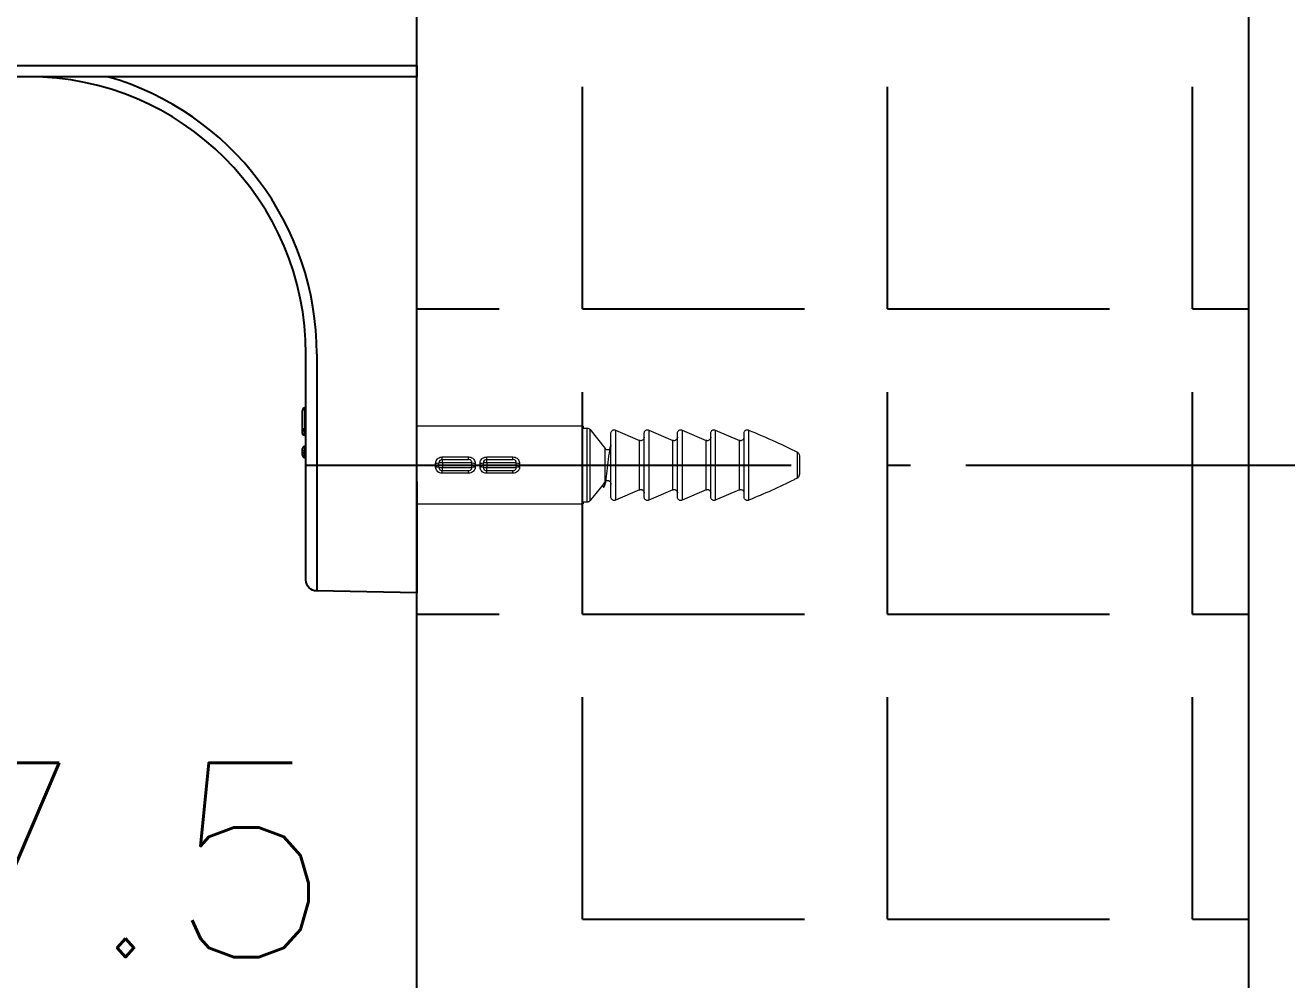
# Model space of a CAD drawing. Extents: x -3383 to -2963, y -4299 to -3705.
# Drawn here: x -3056.23 to -3033.48, y -4112.89 to -4095.69 of the extents above; entities that cross this region are included whole.
import ezdxf

# ---------------------------------------------------------------- set-up
doc = ezdxf.new("R2010")
doc.units = 0
doc.header["$LTSCALE"] = 7
doc.linetypes.add('CENTER', pattern=[2, 1.25, -0.25, 0.25, -0.25])
doc.layers.get('0').update_dxf_attribs({"color": 2, "linetype": 'CONTINUOUS'})
for name, color, linetype in [('6', 7, 'CONTINUOUS'), ('CL', 1, 'CENTER'), ('D', 2, 'CONTINUOUS'), ('DWG', 7, 'CONTINUOUS'), ('HT', 3, 'CONTINUOUS')]:
    doc.layers.add(name, color=color, linetype=linetype)
doc.styles.add('DD', font='romans', dxfattribs={"bigfont": 'GHS.shx'})

msp = doc.modelspace()

# ---------------------------------------------------------------- linework, layer by layer
at = {"color": 7, "linetype": 'Continuous', "lineweight": 15}
for p, q in [((-3046.170635, -4102.914814), (-3049.170635, -4102.914814)), ((-3046.170635, -4102.914814), (-3046.170635, -4102.947974)), ((-3046.170635, -4102.947974), (-3046.097579, -4102.947974)), ((-3046.097579, -4104.281656), (-3046.097579, -4102.947974)), ((-3046.052734, -4102.969146), (-3046.052734, -4104.260485)), ((-3046.052734, -4102.969146), (-3045.77548, -4103.314706)), ((-3045.670636, -4104.187929), (-3045.670636, -4103.041701)), ((-3045.588352, -4102.98261), (-3045.588352, -4104.247018)), ((-3045.588352, -4102.98261), (-3045.152919, -4103.170246)), ((-3045.152919, -4104.059383), (-3045.152919, -4103.170246)), ((-3045.070636, -4104.187929), (-3045.070636, -4103.041701)), ((-3044.988352, -4102.98261), (-3044.988352, -4104.247018)), ((-3044.988352, -4102.98261), (-3044.552919, -4103.170246)), ((-3044.552919, -4104.059383), (-3044.552919, -4103.170246)), ((-3044.470635, -4104.187929), (-3044.470635, -4103.041701)), ((-3044.388352, -4102.98261), (-3044.388352, -4104.247018)), ((-3044.388352, -4102.98261), (-3043.952919, -4103.170246)), ((-3043.952919, -4104.059383), (-3043.952919, -4103.170246)), ((-3043.870635, -4104.187929), (-3043.870635, -4103.041701)), ((-3043.788352, -4102.98261), (-3043.788352, -4104.247018)), ((-3043.788352, -4102.98261), (-3043.352918, -4103.170246)), ((-3043.352918, -4104.059383), (-3043.352918, -4103.170246)), ((-3043.270635, -4104.187929), (-3043.270635, -4103.041701)), ((-3043.188353, -4102.98261), (-3043.188353, -4104.247018)), ((-3045.77548, -4103.914924), (-3045.77548, -4103.314706)), ((-3045.671266, -4103.251412), (-3045.692377, -4103.321798)), ((-3042.308353, -4103.847103), (-3042.308353, -4103.382528)), ((-3048.830636, -4103.651657), (-3048.830636, -4103.577973)), ((-3048.707464, -4103.574815), (-3048.770636, -4103.574815)), ((-3048.770636, -4103.654815), (-3048.770636, -4103.574815)), ((-3048.770636, -4103.654815), (-3048.707464, -4103.654815)), ((-3048.710635, -4103.514816), (-3048.710635, -4103.467446)), ((-3048.710635, -4103.467446), (-3048.240782, -4103.467446)), ((-3048.707464, -4103.574815), (-3048.707464, -4103.654815)), ((-3048.240782, -4103.514816), (-3048.240782, -4103.467446)), ((-3048.030636, -4103.651657), (-3048.030636, -4103.577973)), ((-3047.907464, -4103.574815), (-3047.970636, -4103.574815)), ((-3047.970636, -4103.654815), (-3047.970636, -4103.574815)), ((-3047.970636, -4103.654815), (-3047.907464, -4103.654815)), ((-3047.910635, -4103.514816), (-3047.910635, -4103.467446)), ((-3047.910635, -4103.467446), (-3047.440782, -4103.467446)), ((-3047.907464, -4103.574815), (-3047.907464, -4103.654815)), ((-3047.440782, -4103.514816), (-3047.440782, -4103.467446)), ((-3042.270635, -4103.466645), (-3042.270635, -4103.762986)), ((-3048.710635, -4103.762184), (-3048.710635, -4103.714815)), ((-3048.240782, -4103.762184), (-3048.710635, -4103.762184)), ((-3048.240782, -4103.762184), (-3048.240782, -4103.714815)), ((-3047.910635, -4103.762184), (-3047.910635, -4103.714815)), ((-3047.440782, -4103.762184), (-3047.910635, -4103.762184)), ((-3047.440782, -4103.762184), (-3047.440782, -4103.714815)), ((-3045.152919, -4104.059383), (-3045.588352, -4104.247018)), ((-3044.552919, -4104.059383), (-3044.988352, -4104.247018)), ((-3043.952919, -4104.059383), (-3044.388352, -4104.247018)), ((-3043.352918, -4104.059383), (-3043.788352, -4104.247018)), ((-3049.170635, -4104.314814), (-3046.170635, -4104.314814)), ((-3046.097579, -4104.281656), (-3046.170635, -4104.281656)), ((-3046.170635, -4104.281656), (-3046.170635, -4104.314814))]:
    msp.add_line(p, q, dxfattribs=at)
for centre, radius, start, end in [((-3048.815675, -4103.290619), 0.287743, 267.0197071, 279.0052704), ((-3048.815669, -4103.938903), 0.287635, 80.9924648, 92.9825577), ((-3048.710635, -4103.574815), 0.06, 90, 180), ((-3048.710635, -4103.654815), 0.06, 180, 270), ((-3048.993655, -4103.559857), 0.286581, 357.008022, 9.0424979), ((-3048.993655, -4103.669773), 0.286581, 350.9575021, 2.991978), ((-3048.121265, -4103.091069), 0.486909, 263.4658159, 270.2682993), ((-3048.121265, -4104.138561), 0.486909, 89.7317007, 96.5341841), ((-3048.015675, -4103.290619), 0.287743, 267.0197071, 279.0052704), ((-3048.015669, -4103.938903), 0.287635, 80.9924648, 92.9825577), ((-3047.910635, -4103.574815), 0.06, 90, 180), ((-3047.910635, -4103.654815), 0.06, 180, 270), ((-3048.193654, -4103.559857), 0.286581, 357.008022, 9.0424979), ((-3048.193654, -4103.669773), 0.286581, 350.9575021, 2.991978), ((-3047.321264, -4103.091069), 0.486909, 263.4658159, 270.2682993), ((-3047.321264, -4104.138561), 0.486909, 89.7317007, 96.5341841)]:
    msp.add_arc(centre, radius, start, end, dxfattribs=at)
for points, knots in [([(-3046.097579, -4102.947974), (-3046.095143, -4102.948066), (-3046.089129, -4102.948294), (-3046.076726, -4102.951209), (-3046.063381, -4102.958008), (-3046.055746, -4102.965995), (-3046.052734, -4102.969146)], [0, 0, 0, 0, 0.143046141, 0.352995387, 0.744785273, 1, 1, 1, 1]), ([(-3045.670636, -4103.041701), (-3045.669948, -4103.03436), (-3045.66855, -4103.019429), (-3045.657348, -4102.99963), (-3045.640836, -4102.985178), (-3045.623718, -4102.978821), (-3045.606618, -4102.977513), (-3045.595587, -4102.979655), (-3045.588978, -4102.982355), (-3045.588352, -4102.98261)], [0, 0, 0, 0, 0.183495272, 0.373203997, 0.554245626, 0.724886188, 0.820718868, 0.983016059, 1, 1, 1, 1]), ([(-3045.070636, -4103.109184), (-3045.070834, -4103.113114), (-3045.07143, -4103.124939), (-3045.078234, -4103.143888), (-3045.092933, -4103.162152), (-3045.112202, -4103.173194), (-3045.132352, -4103.17611), (-3045.145825, -4103.173279), (-3045.152178, -4103.170562), (-3045.152919, -4103.170246)], [0, 0, 0, 0, 0.0972651907, 0.2926500987, 0.4863657624, 0.6666572107, 0.8288917684, 0.9800548819, 1, 1, 1, 1]), ([(-3045.070636, -4103.041701), (-3045.069949, -4103.03436), (-3045.06855, -4103.019429), (-3045.057348, -4102.99963), (-3045.040836, -4102.985178), (-3045.023717, -4102.978822), (-3045.006617, -4102.977513), (-3044.995587, -4102.979655), (-3044.988978, -4102.982355), (-3044.988352, -4102.98261)], [0, 0, 0, 0, 0.183495372, 0.373204199, 0.554245926, 0.724898274, 0.820731005, 0.98301605, 1, 1, 1, 1]), ([(-3044.470635, -4103.109184), (-3044.470833, -4103.113114), (-3044.471431, -4103.124939), (-3044.478234, -4103.143888), (-3044.492933, -4103.162152), (-3044.512203, -4103.173194), (-3044.532353, -4103.17611), (-3044.545826, -4103.173279), (-3044.552179, -4103.170562), (-3044.552919, -4103.170246)], [0, 0, 0, 0, 0.097266115, 0.292650823, 0.486366288, 0.666657552, 0.828891944, 0.980054902, 1, 1, 1, 1]), ([(-3044.470635, -4103.041701), (-3044.469947, -4103.03436), (-3044.468549, -4103.01943), (-3044.457349, -4102.999629), (-3044.440836, -4102.985178), (-3044.423717, -4102.978822), (-3044.406617, -4102.977513), (-3044.395587, -4102.979655), (-3044.388978, -4102.982355), (-3044.388352, -4102.98261)], [0, 0, 0, 0, 0.183496474, 0.373200436, 0.554243249, 0.724896622, 0.820729929, 0.983015948, 1, 1, 1, 1]), ([(-3043.870635, -4103.109184), (-3043.870833, -4103.113114), (-3043.871429, -4103.124939), (-3043.878235, -4103.143888), (-3043.892933, -4103.162151), (-3043.912202, -4103.173195), (-3043.932353, -4103.17611), (-3043.945826, -4103.173279), (-3043.952179, -4103.170562), (-3043.952919, -4103.170246)], [0, 0, 0, 0, 0.097264654, 0.292652537, 0.486367132, 0.666646876, 0.828892713, 0.980054992, 1, 1, 1, 1]), ([(-3043.870635, -4103.041701), (-3043.869947, -4103.03436), (-3043.868549, -4103.01943), (-3043.857349, -4102.999629), (-3043.840836, -4102.985179), (-3043.823717, -4102.978821), (-3043.806617, -4102.977513), (-3043.795586, -4102.979653), (-3043.788978, -4102.982355), (-3043.788352, -4102.98261)], [0, 0, 0, 0, 0.183496765, 0.373201029, 0.554253573, 0.724895524, 0.820728983, 0.983027495, 1, 1, 1, 1]), ([(-3043.270635, -4103.109184), (-3043.270833, -4103.113114), (-3043.271429, -4103.124939), (-3043.278235, -4103.143888), (-3043.292933, -4103.162151), (-3043.312203, -4103.173195), (-3043.332353, -4103.17611), (-3043.345826, -4103.17328), (-3043.352178, -4103.170562), (-3043.352918, -4103.170246)], [0, 0, 0, 0, 0.097265757, 0.292655857, 0.48637265, 0.666654439, 0.828902117, 0.980066111, 1, 1, 1, 1]), ([(-3043.270635, -4103.041701), (-3043.269948, -4103.03436), (-3043.268549, -4103.01943), (-3043.257349, -4102.999629), (-3043.240836, -4102.985179), (-3043.223717, -4102.978821), (-3043.206618, -4102.977513), (-3043.195586, -4102.979653), (-3043.188978, -4102.982355), (-3043.188353, -4102.98261)], [0, 0, 0, 0, 0.183496765, 0.373201029, 0.554253573, 0.724895524, 0.820728983, 0.983027495, 1, 1, 1, 1]), ([(-3043.188353, -4102.98261), (-3043.024526, -4103.051301), (-3042.727237, -4103.175951), (-3042.438138, -4103.318523), (-3042.308353, -4103.382528)], [0, 0, 0, 0, 0.551069609, 1, 1, 1, 1]), ([(-3045.821026, -4103.978283), (-3045.816911, -4103.990178), (-3045.808516, -4104.014449), (-3045.796824, -4104.017594), (-3045.78404, -4103.995138), (-3045.77096, -4103.945657), (-3045.759044, -4103.873426), (-3045.746232, -4103.783365), (-3045.733168, -4103.681592), (-3045.721264, -4103.57517), (-3045.708425, -4103.47139), (-3045.695374, -4103.37816), (-3045.683711, -4103.300634), (-3045.675389, -4103.268157), (-3045.671305, -4103.252217)], [0, 0, 0, 0, 0.079782992, 0.162790012, 0.247255183, 0.332219428, 0.4152045, 0.499717126, 0.584655443, 0.667621074, 0.752178641, 0.837090154, 0.920040187, 1, 1, 1, 1]), ([(-3045.692377, -4103.321798), (-3045.69634, -4103.325662), (-3045.704457, -4103.333577), (-3045.720832, -4103.339748), (-3045.73803, -4103.340217), (-3045.754167, -4103.334633), (-3045.766698, -4103.325625), (-3045.772872, -4103.317949), (-3045.77548, -4103.314706)], [0, 0, 0, 0, 0.170521185, 0.349257619, 0.528620178, 0.694669773, 0.871031493, 1, 1, 1, 1]), ([(-3045.670636, -4103.266981), (-3045.670638, -4103.267504), (-3045.670679, -4103.276395), (-3045.67297, -4103.285073), (-3045.675127, -4103.293241)], [0, 0, 0, 0, 0.058796171, 1, 1, 1, 1]), ([(-3042.308353, -4103.382528), (-3042.307637, -4103.38293), (-3042.302182, -4103.385999), (-3042.296031, -4103.391244), (-3042.284834, -4103.404421), (-3042.273002, -4103.428311), (-3042.271502, -4103.452604), (-3042.270635, -4103.466645)], [0, 0, 0, 0, 0.0255987157, 0.1950922837, 0.2472506872, 0.5649150182, 1, 1, 1, 1]), ([(-3048.830636, -4103.577973), (-3048.82999, -4103.569407), (-3048.828388, -4103.548137), (-3048.81312, -4103.516652), (-3048.785718, -4103.489261), (-3048.750239, -4103.470954), (-3048.723909, -4103.468622), (-3048.710635, -4103.467446)], [0, 0, 0, 0, 0.141949952, 0.352464609, 0.565357514, 0.780889642, 1, 1, 1, 1]), ([(-3048.710635, -4103.762184), (-3048.719418, -4103.761656), (-3048.741646, -4103.760319), (-3048.775273, -4103.747213), (-3048.80573, -4103.722298), (-3048.826575, -4103.689205), (-3048.82929, -4103.664101), (-3048.830636, -4103.651657)], [0, 0, 0, 0, 0.145417691, 0.36800585, 0.585087423, 0.794336406, 1, 1, 1, 1]), ([(-3048.710635, -4103.514816), (-3048.627784, -4103.514816), (-3048.49111, -4103.514816), (-3048.340121, -4103.514816), (-3048.266383, -4103.514816), (-3048.246841, -4103.514816), (-3048.240782, -4103.514816)], [0, 0, 0, 0, 0.472067831, 0.77873405, 0.931398118, 1, 1, 1, 1]), ([(-3048.176673, -4103.574815), (-3048.177958, -4103.574815), (-3048.1857, -4103.574815), (-3048.217008, -4103.574815), (-3048.304613, -4103.574815), (-3048.439721, -4103.574815), (-3048.584265, -4103.574815), (-3048.672146, -4103.574815), (-3048.707464, -4103.574815)], [0, 0, 0, 0, 0.020849126, 0.125543863, 0.284112931, 0.573057024, 0.828417279, 1, 1, 1, 1]), ([(-3048.707464, -4103.654815), (-3048.587259, -4103.654815), (-3048.43781, -4103.654815), (-3048.280163, -4103.654815), (-3048.219429, -4103.654815), (-3048.187352, -4103.654815), (-3048.179017, -4103.654815), (-3048.176673, -4103.654815)], [0, 0, 0, 0, 0.578106448, 0.718747951, 0.87164151, 0.963900903, 1, 1, 1, 1]), ([(-3048.240782, -4103.467446), (-3048.239749, -4103.467453), (-3048.225346, -4103.467548), (-3048.197651, -4103.471783), (-3048.163836, -4103.488562), (-3048.13784, -4103.513997), (-3048.121496, -4103.544353), (-3048.119773, -4103.56742), (-3048.118984, -4103.577973)], [0, 0, 0, 0, 0.0168905739, 0.2353730528, 0.4507702383, 0.624184172, 0.8280707424, 1, 1, 1, 1]), ([(-3048.176673, -4103.574815), (-3048.177029, -4103.569102), (-3048.1778, -4103.556714), (-3048.185898, -4103.540232), (-3048.19914, -4103.526322), (-3048.218043, -4103.516339), (-3048.232789, -4103.515351), (-3048.240782, -4103.514816)], [0, 0, 0, 0, 0.173011985, 0.375117705, 0.543606969, 0.752604868, 1, 1, 1, 1]), ([(-3048.118984, -4103.651657), (-3048.118978, -4103.652723), (-3048.118898, -4103.665998), (-3048.124081, -4103.691801), (-3048.139431, -4103.716473), (-3048.160533, -4103.737695), (-3048.191196, -4103.757336), (-3048.222935, -4103.760439), (-3048.240782, -4103.762184)], [0, 0, 0, 0, 0.017454512, 0.217502584, 0.421286019, 0.485338018, 0.710594573, 1, 1, 1, 1]), ([(-3048.240782, -4103.714815), (-3048.23992, -4103.714808), (-3048.232654, -4103.714754), (-3048.22276, -4103.713428), (-3048.207498, -4103.708027), (-3048.19748, -4103.70151), (-3048.18678, -4103.689913), (-3048.178416, -4103.675905), (-3048.17727, -4103.662036), (-3048.176673, -4103.654815)], [0, 0, 0, 0, 0.027431726, 0.231129625, 0.301703537, 0.519153374, 0.581325205, 0.782008556, 1, 1, 1, 1]), ([(-3048.176673, -4103.654815), (-3048.176734, -4103.648569), (-3048.176996, -4103.621913), (-3048.176813, -4103.595239), (-3048.176673, -4103.574815)], [0, 0, 0, 0, 0.234305021, 1, 1, 1, 1]), ([(-3048.118984, -4103.577973), (-3048.119175, -4103.596787), (-3048.119425, -4103.621361), (-3048.119068, -4103.645905), (-3048.118984, -4103.651657)], [0, 0, 0, 0, 0.7656131442, 1, 1, 1, 1]), ([(-3048.030636, -4103.577973), (-3048.02999, -4103.569407), (-3048.028387, -4103.548138), (-3048.013122, -4103.516651), (-3047.985718, -4103.489262), (-3047.950239, -4103.470954), (-3047.923908, -4103.468622), (-3047.910635, -4103.467446)], [0, 0, 0, 0, 0.141949622, 0.352460358, 0.565358523, 0.780890151, 1, 1, 1, 1]), ([(-3047.910635, -4103.762184), (-3047.919418, -4103.761656), (-3047.941646, -4103.760319), (-3047.975272, -4103.747213), (-3048.00573, -4103.722298), (-3048.026575, -4103.689205), (-3048.02929, -4103.664101), (-3048.030636, -4103.651657)], [0, 0, 0, 0, 0.145417691, 0.36800585, 0.585087423, 0.794336406, 1, 1, 1, 1]), ([(-3047.910635, -4103.514816), (-3047.827784, -4103.514816), (-3047.69111, -4103.514816), (-3047.540121, -4103.514816), (-3047.466383, -4103.514816), (-3047.446841, -4103.514816), (-3047.440782, -4103.514816)], [0, 0, 0, 0, 0.472067831, 0.77873405, 0.931398118, 1, 1, 1, 1]), ([(-3047.376673, -4103.574815), (-3047.377959, -4103.574815), (-3047.385703, -4103.574815), (-3047.417006, -4103.574815), (-3047.504614, -4103.574815), (-3047.63972, -4103.574815), (-3047.784265, -4103.574815), (-3047.872146, -4103.574815), (-3047.907464, -4103.574815)], [0, 0, 0, 0, 0.020849886, 0.125543467, 0.284112608, 0.573056831, 0.828417202, 1, 1, 1, 1]), ([(-3047.907464, -4103.654815), (-3047.787259, -4103.654815), (-3047.63781, -4103.654815), (-3047.480163, -4103.654815), (-3047.419428, -4103.654815), (-3047.387354, -4103.654815), (-3047.379017, -4103.654815), (-3047.376673, -4103.654815)], [0, 0, 0, 0, 0.578106707, 0.718748273, 0.8716419, 0.963900072, 1, 1, 1, 1]), ([(-3047.440782, -4103.467446), (-3047.439748, -4103.467453), (-3047.425346, -4103.467548), (-3047.397651, -4103.471783), (-3047.363835, -4103.488562), (-3047.337842, -4103.513998), (-3047.321496, -4103.544353), (-3047.319773, -4103.56742), (-3047.318984, -4103.577973)], [0, 0, 0, 0, 0.016890609, 0.235373543, 0.450771177, 0.624179709, 0.828070384, 1, 1, 1, 1]), ([(-3047.376673, -4103.574815), (-3047.377028, -4103.569102), (-3047.3778, -4103.556713), (-3047.3859, -4103.540233), (-3047.39914, -4103.526321), (-3047.418044, -4103.516339), (-3047.432789, -4103.515351), (-3047.440782, -4103.514816)], [0, 0, 0, 0, 0.173012672, 0.375125601, 0.543605155, 0.752603885, 1, 1, 1, 1]), ([(-3047.318984, -4103.651657), (-3047.318978, -4103.652723), (-3047.318898, -4103.665998), (-3047.324081, -4103.691801), (-3047.339431, -4103.716473), (-3047.360533, -4103.737695), (-3047.391196, -4103.757336), (-3047.422935, -4103.760439), (-3047.440782, -4103.762184)], [0, 0, 0, 0, 0.017454512, 0.217502584, 0.421286019, 0.485338018, 0.710594573, 1, 1, 1, 1]), ([(-3047.440782, -4103.714815), (-3047.43992, -4103.714808), (-3047.432655, -4103.714754), (-3047.42276, -4103.713428), (-3047.407499, -4103.708028), (-3047.397482, -4103.701508), (-3047.386779, -4103.689914), (-3047.378416, -4103.675905), (-3047.37727, -4103.662036), (-3047.376673, -4103.654815)], [0, 0, 0, 0, 0.027431803, 0.231115705, 0.301703944, 0.519141821, 0.581324024, 0.782007941, 1, 1, 1, 1]), ([(-3047.376673, -4103.654815), (-3047.376734, -4103.648569), (-3047.376996, -4103.621913), (-3047.376813, -4103.595239), (-3047.376673, -4103.574815)], [0, 0, 0, 0, 0.234305021, 1, 1, 1, 1]), ([(-3047.318984, -4103.577973), (-3047.319175, -4103.596787), (-3047.319425, -4103.621361), (-3047.319068, -4103.645905), (-3047.318984, -4103.651657)], [0, 0, 0, 0, 0.7656131442, 1, 1, 1, 1]), ([(-3048.240782, -4103.714815), (-3048.247053, -4103.714815), (-3048.266341, -4103.714815), (-3048.317018, -4103.714815), (-3048.459195, -4103.714815), (-3048.597892, -4103.714815), (-3048.710635, -4103.714815)], [0, 0, 0, 0, 0.070860292, 0.217959126, 0.364299898, 1, 1, 1, 1]), ([(-3047.440782, -4103.714815), (-3047.447053, -4103.714815), (-3047.466341, -4103.714815), (-3047.517017, -4103.714815), (-3047.659194, -4103.714815), (-3047.797892, -4103.714815), (-3047.910635, -4103.714815)], [0, 0, 0, 0, 0.070860292, 0.217959126, 0.364299898, 1, 1, 1, 1]), ([(-3042.308353, -4103.847103), (-3042.328339, -4103.857698), (-3042.613068, -4104.008649), (-3042.911173, -4104.132169), (-3043.188353, -4104.247018)], [0, 0, 0, 0, 0.070192368, 1, 1, 1, 1]), ([(-3042.270635, -4103.762986), (-3042.270794, -4103.768667), (-3042.271263, -4103.785451), (-3042.276705, -4103.809466), (-3042.288888, -4103.831357), (-3042.300093, -4103.842295), (-3042.306946, -4103.846284), (-3042.308353, -4103.847103)], [0, 0, 0, 0, 0.176979309, 0.522787822, 0.753280081, 0.949336587, 1, 1, 1, 1]), ([(-3045.77548, -4103.914924), (-3045.795432, -4103.941693), (-3045.883706, -4104.060131), (-3045.978988, -4104.173071), (-3046.052734, -4104.260485)], [0, 0, 0, 0, 0.226023738, 1, 1, 1, 1]), ([(-3045.782138, -4103.985151), (-3045.773707, -4103.956389), (-3045.765092, -4103.927), (-3045.755941, -4103.898116), (-3045.755745, -4103.8975)], [0, 0, 0, 0, 0.9786617152, 1, 1, 1, 1]), ([(-3045.755745, -4103.8975), (-3045.752073, -4103.895387), (-3045.743163, -4103.890262), (-3045.727009, -4103.889038), (-3045.71194, -4103.892928), (-3045.697018, -4103.901613), (-3045.683557, -4103.916118), (-3045.672816, -4103.937978), (-3045.671385, -4103.954178), (-3045.670636, -4103.962649)], [0, 0, 0, 0, 0.096750609, 0.234717142, 0.358706766, 0.450505203, 0.628619364, 0.805783851, 1, 1, 1, 1]), ([(-3045.152919, -4104.059383), (-3045.151203, -4104.058684), (-3045.143426, -4104.055513), (-3045.128661, -4104.053537), (-3045.113306, -4104.056876), (-3045.098957, -4104.063853), (-3045.085833, -4104.074998), (-3045.074638, -4104.093785), (-3045.070858, -4104.109791), (-3045.070669, -4104.118875), (-3045.070636, -4104.120447)], [0, 0, 0, 0, 0.04582706, 0.207761525, 0.358759796, 0.427516563, 0.601576635, 0.775170636, 0.961118145, 1, 1, 1, 1]), ([(-3044.552919, -4104.059383), (-3044.551204, -4104.058684), (-3044.543426, -4104.055512), (-3044.528661, -4104.053537), (-3044.513305, -4104.056877), (-3044.498957, -4104.063853), (-3044.485834, -4104.074998), (-3044.474637, -4104.093785), (-3044.470861, -4104.109791), (-3044.470668, -4104.118875), (-3044.470635, -4104.120447)], [0, 0, 0, 0, 0.0458270341, 0.2077735791, 0.3587597505, 0.4275164778, 0.6015764517, 0.7751703539, 0.9611177575, 1, 1, 1, 1]), ([(-3043.952919, -4104.059383), (-3043.951204, -4104.058684), (-3043.943426, -4104.055512), (-3043.928661, -4104.053537), (-3043.913306, -4104.056877), (-3043.898958, -4104.063853), (-3043.885834, -4104.074998), (-3043.874637, -4104.093785), (-3043.870861, -4104.109791), (-3043.870668, -4104.118875), (-3043.870635, -4104.120447)], [0, 0, 0, 0, 0.0458270341, 0.2077735791, 0.3587597505, 0.4275164778, 0.6015764517, 0.7751703539, 0.9611177575, 1, 1, 1, 1]), ([(-3043.352918, -4104.059383), (-3043.351203, -4104.058684), (-3043.343426, -4104.055512), (-3043.328662, -4104.053537), (-3043.313306, -4104.056877), (-3043.298958, -4104.063853), (-3043.285833, -4104.074997), (-3043.274637, -4104.093785), (-3043.270858, -4104.109791), (-3043.270668, -4104.118875), (-3043.270635, -4104.120447)], [0, 0, 0, 0, 0.045815681, 0.207762626, 0.35874917, 0.427506067, 0.601575878, 0.775170208, 0.961118071, 1, 1, 1, 1]), ([(-3046.052734, -4104.260485), (-3046.05526, -4104.263161), (-3046.062558, -4104.270895), (-3046.077858, -4104.279687), (-3046.091203, -4104.28102), (-3046.097579, -4104.281656)], [0, 0, 0, 0, 0.21653376, 0.625653803, 1, 1, 1, 1]), ([(-3045.588352, -4104.247018), (-3045.594196, -4104.248874), (-3045.606226, -4104.252695), (-3045.625559, -4104.250631), (-3045.64344, -4104.242551), (-3045.65807, -4104.228776), (-3045.667986, -4104.210427), (-3045.670583, -4104.195939), (-3045.670633, -4104.188338), (-3045.670636, -4104.187929)], [0, 0, 0, 0, 0.152606496, 0.314167456, 0.474339906, 0.638047826, 0.809179972, 0.989738617, 1, 1, 1, 1]), ([(-3044.988352, -4104.247018), (-3044.994195, -4104.248874), (-3045.006226, -4104.252695), (-3045.025559, -4104.250631), (-3045.043441, -4104.242552), (-3045.058068, -4104.228775), (-3045.067987, -4104.210428), (-3045.070583, -4104.195939), (-3045.070633, -4104.188338), (-3045.070636, -4104.187929)], [0, 0, 0, 0, 0.15259482, 0.314168656, 0.474341562, 0.638040839, 0.80917943, 0.989738588, 1, 1, 1, 1]), ([(-3044.388352, -4104.247018), (-3044.394196, -4104.248874), (-3044.406226, -4104.252695), (-3044.425559, -4104.250632), (-3044.44344, -4104.242551), (-3044.45807, -4104.228776), (-3044.467984, -4104.210428), (-3044.470592, -4104.195939), (-3044.470633, -4104.188338), (-3044.470635, -4104.187929)], [0, 0, 0, 0, 0.15259518, 0.314169398, 0.474331327, 0.638040097, 0.809179093, 0.989738677, 1, 1, 1, 1]), ([(-3043.788352, -4104.247018), (-3043.794196, -4104.248874), (-3043.806227, -4104.252695), (-3043.825559, -4104.250632), (-3043.84344, -4104.242551), (-3043.85807, -4104.228776), (-3043.867984, -4104.210428), (-3043.870592, -4104.195939), (-3043.870633, -4104.188338), (-3043.870635, -4104.187929)], [0, 0, 0, 0, 0.15259518, 0.314169398, 0.474331327, 0.638040097, 0.809179093, 0.989738677, 1, 1, 1, 1]), ([(-3043.188353, -4104.247018), (-3043.194196, -4104.248874), (-3043.206227, -4104.252695), (-3043.225559, -4104.250632), (-3043.24344, -4104.242551), (-3043.258071, -4104.228777), (-3043.267982, -4104.210427), (-3043.270592, -4104.195939), (-3043.270633, -4104.188338), (-3043.270635, -4104.187929)], [0, 0, 0, 0, 0.152595753, 0.314170576, 0.474333105, 0.63804249, 0.809176168, 0.989738638, 1, 1, 1, 1])]:
    msp.add_open_spline(points, degree=3, knots=knots, dxfattribs=at)
at = {"layer": '6', "color": 7, "linetype": 'Continuous'}
for p, q in [((-3049.170635, -4096.414821), (-3049.170635, -4079.915126)), ((-3049.170635, -4096.414821), (-3049.170635, -4096.614821)), ((-3049.170635, -4096.614821), (-3077.170635, -4096.614821)), ((-3049.170635, -4103.915126), (-3049.170635, -4096.614868)), ((-3051.170635, -4103.883646), (-3051.170635, -4101.614821)), ((-3051.230635, -4102.625302), (-3051.230635, -4102.627413)), ((-3051.230635, -4103.000331), (-3051.230635, -4102.627413)), ((-3051.170635, -4102.585302), (-3051.190635, -4102.585302)), ((-3051.230635, -4103.03822), (-3051.230635, -4103.000331)), ((-3051.170635, -4103.07822), (-3051.190635, -4103.07822)), ((-3051.230635, -4103.35822), (-3051.230635, -4103.31822)), ((-3051.230635, -4103.39822), (-3051.230635, -4103.35822)), ((-3051.230635, -4103.43822), (-3051.230635, -4103.39822)), ((-3051.190635, -4103.27822), (-3051.170635, -4103.27822)), ((-3051.170635, -4103.47822), (-3051.190635, -4103.47822)), ((-3051.170635, -4105.683371), (-3051.170635, -4103.883646)), ((-3049.170635, -4103.915126), (-3049.170635, -4105.914821)), ((-3049.170635, -4105.914821), (-3050.974126, -4105.883341))]:
    msp.add_line(p, q, dxfattribs=at)
at = {"layer": '6', "color": 3, "linetype": 'Continuous'}
for p, q in [((-3077.170635, -4096.414821), (-3049.170635, -4096.414821)), ((-3050.974126, -4101.614821), (-3050.974126, -4103.883646)), ((-3051.190635, -4102.591636), (-3051.190635, -4102.585302)), ((-3051.170635, -4102.591636), (-3051.190635, -4102.591636)), ((-3051.190635, -4102.591636), (-3051.190635, -4102.964554)), ((-3051.190635, -4102.964554), (-3051.170635, -4102.964554)), ((-3051.190635, -4103.07822), (-3051.190635, -4102.964554)), ((-3051.190635, -4103.35822), (-3051.230635, -4103.35822)), ((-3051.190635, -4103.39822), (-3051.230635, -4103.39822)), ((-3051.190635, -4103.27822), (-3051.190635, -4103.35822)), ((-3051.170635, -4103.35822), (-3051.190635, -4103.35822)), ((-3051.190635, -4103.35822), (-3051.190635, -4103.39822)), ((-3051.190635, -4103.39822), (-3051.170635, -4103.39822)), ((-3051.190635, -4103.47822), (-3051.190635, -4103.39822))]:
    msp.add_line(p, q, dxfattribs=at)
at = {"layer": '6', "color": 7, "linetype": 'Continuous'}
for centre, radius, start, end in [((-3056.170635, -4101.614821), 5, 0, 90), ((-3051.190635, -4102.625302), 0.04, 90, 180), ((-3051.190635, -4103.31822), 0.04, 90, 180), ((-3051.190635, -4103.43822), 0.04, 180, 270)]:
    msp.add_arc(centre, radius, start, end, dxfattribs=at)
at = {"layer": '6', "color": 3, "linetype": 'Continuous'}
msp.add_arc((-3056.174126, -4101.614821), 5.2, 0, 74.057631, dxfattribs=at)
at = {"layer": '6', "color": 7, "linetype": 'Continuous', "extrusion": (0, 0, -1)}
for centre, radius, start in [((3051.190635, -4103.03822), 0.04, 270), ((3050.970635, -4105.683371), 0.2, 271)]:
    msp.add_arc(centre, radius, start, 0, dxfattribs=at)
at = {"layer": '6', "color": 3, "linetype": 'Continuous'}
for centre, major_axis, ratio, start_param, end_param in [((-3051.190635, -4102.627413), (-0.04, 0), 0.894427, 4.71238898, 6.283185307), ((-3051.190635, -4103.000331), (0.04, 0), 0.894427, 1.570796327, 3.141592654), ((-3050.970635, -4103.883097), (0.00349, 2.000244), 0.001745, 1.571073506, 2.234183591), ((-3050.970635, -4103.883097), (0.00349, 2.000244), 0.001745, 2.234183591, 3.141565247)]:
    msp.add_ellipse(centre, major_axis=major_axis, ratio=ratio, start_param=start_param, end_param=end_param, dxfattribs=at)
at = {"layer": 'CL'}
msp.add_line((-3051.170635, -4103.614821), (-3040.270635, -4103.614821), dxfattribs=at)
at = {"layer": 'D'}
msp.add_line((-3039.270635, -4103.614821), (-3014.830568, -4103.614821), dxfattribs=at)
at = {"layer": 'HT', "ltscale": 0.5}
for p, q in [((-3049.170635, -4163.76592), (-3049.170635, -4000.76592)), ((-3034.170635, -4170.16592), (-3034.170635, -4000.76592)), ((-3046.182643, -4100.798514), (-3046.182643, -4096.798514)), ((-3040.682643, -4100.798514), (-3040.682643, -4096.798514)), ((-3035.182643, -4100.798514), (-3035.182643, -4096.798514)), ((-3049.170635, -4100.798514), (-3047.682643, -4100.798514)), ((-3046.182643, -4100.798514), (-3042.182643, -4100.798514)), ((-3040.682643, -4100.798514), (-3036.682643, -4100.798514)), ((-3035.182643, -4100.798514), (-3034.170635, -4100.798514)), ((-3046.182643, -4106.298514), (-3046.182643, -4102.298514)), ((-3040.682643, -4106.298514), (-3040.682643, -4102.298514)), ((-3035.182643, -4106.298514), (-3035.182643, -4102.298514)), ((-3049.170635, -4106.298514), (-3047.682643, -4106.298514)), ((-3046.182643, -4106.298514), (-3042.182643, -4106.298514)), ((-3040.682643, -4106.298514), (-3036.682643, -4106.298514)), ((-3035.182643, -4106.298514), (-3034.170635, -4106.298514)), ((-3046.182643, -4111.798514), (-3046.182643, -4107.798514)), ((-3040.682643, -4111.798514), (-3040.682643, -4107.798514)), ((-3035.182643, -4111.798514), (-3035.182643, -4107.798514)), ((-3046.182643, -4111.798514), (-3042.182643, -4111.798514)), ((-3040.682643, -4111.798514), (-3036.682643, -4111.798514)), ((-3035.182643, -4111.798514), (-3034.170635, -4111.798514))]:
    msp.add_line(p, q, dxfattribs=at)

# ---------------------------------------------------------------- texts
at = {"layer": 'DWG', "color": 2, "insert": (-3055.920635, -4110.731574), "char_height": 3.5, "attachment_point": 5, "style": 'DD'}
msp.add_mtext('\\A1;67.5', dxfattribs=at)

doc.saveas('drawing.dxf')
